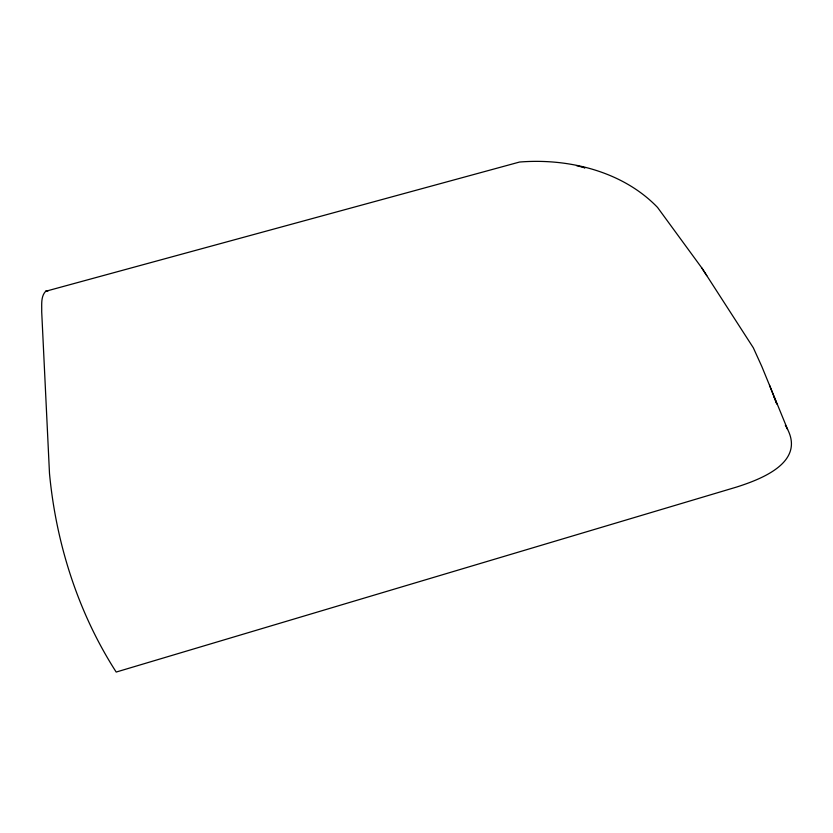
<?xml version="1.0" encoding="UTF-8"?>
<svg xmlns="http://www.w3.org/2000/svg" width="833" height="833" viewBox="0 0 833 833"><rect width="100%" height="100%" fill="white"/><g stroke="black" fill="none" stroke-linecap="round" stroke-linejoin="round"><path stroke-width="1.25" d="M45.669 291.279C40.567 296.663 41.931 304.982 41.702 311.771L49.491 473.425C56.071 543.408 78.063 612.755 116.193 672.054L736.539 487.076C760.508 479.402 804.647 462.919 787.612 429.401L761.81 366.468L753.324 347.788L701.886 268.049L657.539 207.417C622.782 171.265 568.46 158.083 519.553 162.039L45.669 291.279L48.241 290.738M582.205 167.1L585.058 167.818L576.467 165.632M701.886 268.049L706.769 275.619M785.332 425.205L787.612 429.401M769.536 385.273L776.835 403.995L773.909 396.466"/></g></svg>
